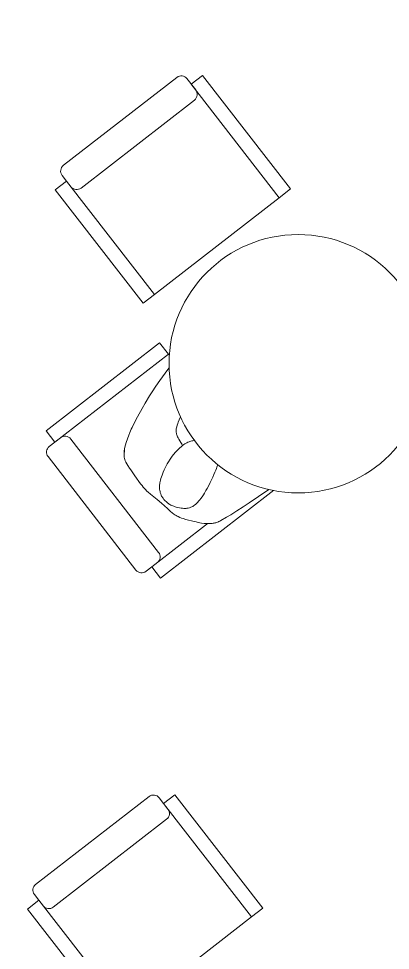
# Model space of a CAD drawing. Header units: millimetres. Extents: x 32078 to 83548, y -4690 to 56252.
# Drawn here: x 80193 to 81488, y 18908 to 22154 of the extents above; entities that cross this region are included whole.
import ezdxf

# ---------------------------------------------------------------- set-up
doc = ezdxf.new("R2010")
doc.units = ezdxf.units.MM
doc.header["$MEASUREMENT"] = 0
for name, color, linetype, lineweight in [('FIXT-JNRY-PART', 42, 'Continuous', 0), ('FURN-FREE', 1, 'Continuous', 0), ('PRES-PEOP', 42, 'Continuous', 0)]:
    doc.layers.add(name, color=color, linetype=linetype, lineweight=lineweight)

# ---------------------------------------------------------------- blocks, each defined once
blk = doc.blocks.new('*U25')
at = {"color": 0, "linetype": 'ByBlock', "lineweight": -2}
for p, q in [((-250, 275), (-225, 275)), ((275, 275), (275, -275))]:
    blk.add_line(p, q, dxfattribs=at)
at = {"color": 0, "linetype": 'ByBlock', "lineweight": -2, "extrusion": (0, 0, -1), "flags": 128}
for points in [[(225, 325), (-275, 325), (-275, 275), (225, 275), (225, 325)], [(225, -275), (-275, -275), (-275, -325), (225, -325), (225, -275)]]:
    blk.add_lwpolyline(points, close=True, dxfattribs=at)
for points in [[(275, 250), (275, -250)], [(175, -250), (175, 250)], [(250, -275), (200, -275)]]:
    blk.add_lwpolyline(points, dxfattribs=at)
at = {"color": 0, "linetype": 'ByBlock', "lineweight": -2}
for centre, start, end in [((-250, 250), 90, 180), ((-200, 250), 360, 90), ((-250, -250), 180, 270), ((-200, -250), 270, 360)]:
    blk.add_arc(centre, 25, start, end, dxfattribs=at)
blk = doc.blocks.new('*U26')
at = {"color": 0, "linetype": 'ByBlock', "lineweight": -2}
for p, q in [((-250, 275), (-225, 275)), ((275, 275), (275, -275))]:
    blk.add_line(p, q, dxfattribs=at)
at = {"color": 0, "linetype": 'ByBlock', "lineweight": -2, "extrusion": (0, 0, -1), "flags": 128}
for points in [[(225, 325), (-275, 325), (-275, 275), (225, 275), (225, 325)], [(225, -275), (-275, -275), (-275, -325), (225, -325), (225, -275)]]:
    blk.add_lwpolyline(points, close=True, dxfattribs=at)
for points in [[(275, 250), (275, -250)], [(175, -250), (175, 250)], [(250, -275), (200, -275)]]:
    blk.add_lwpolyline(points, dxfattribs=at)
at = {"color": 0, "linetype": 'ByBlock', "lineweight": -2}
for centre, start, end in [((-250, 250), 90, 180), ((-200, 250), 360, 90), ((-250, -250), 180, 270), ((-200, -250), 270, 360)]:
    blk.add_arc(centre, 25, start, end, dxfattribs=at)
blk = doc.blocks.new('*U27')
at = {"color": 0, "linetype": 'ByBlock', "lineweight": -2}
for p, q in [((-250, 275), (-225, 275)), ((275, 275), (275, -275))]:
    blk.add_line(p, q, dxfattribs=at)
at = {"color": 0, "linetype": 'ByBlock', "lineweight": -2, "extrusion": (0, 0, -1), "flags": 128}
for points in [[(225, 325), (-275, 325), (-275, 275), (225, 275), (225, 325)], [(225, -275), (-275, -275), (-275, -325), (225, -325), (225, -275)]]:
    blk.add_lwpolyline(points, close=True, dxfattribs=at)
for points in [[(275, 250), (275, -250)], [(175, -250), (175, 250)], [(250, -275), (200, -275)]]:
    blk.add_lwpolyline(points, dxfattribs=at)
at = {"color": 0, "linetype": 'ByBlock', "lineweight": -2}
for centre, start, end in [((-250, 250), 90, 180), ((-200, 250), 360, 90), ((-250, -250), 180, 270), ((-200, -250), 270, 360)]:
    blk.add_arc(centre, 25, start, end, dxfattribs=at)
blk = doc.blocks.new('MAN14')
at = {"color": 0, "linetype": 'ByBlock', "lineweight": -2, "flags": 128}
for points in [[(-0.864, 5.845), (-0.832, 5.888), (-0.805, 5.925), (-0.76, 5.991), (-0.695, 6.092), (-0.631, 6.194), (-0.605, 6.236), (-0.584, 6.274), (-0.548, 6.342), (-0.523, 6.393), (-0.505, 6.431), (-0.48, 6.488), (-0.457, 6.543), (-0.451, 6.563), (-0.45, 6.584), (-0.452, 6.604), (-0.457, 6.626), (-0.464, 6.647), (-0.474, 6.668), (-0.485, 6.689), (-0.497, 6.709), (-0.526, 6.75), (-0.556, 6.788), (-0.588, 6.823), (-0.62, 6.856), (-0.682, 6.916), (-0.738, 6.964), (-0.784, 7.003), (-0.822, 7.033), (-0.852, 7.055), (-0.876, 7.072), (-0.893, 7.085), (-0.906, 7.094), (-0.916, 7.1), (-0.922, 7.103), (-0.927, 7.106), (-0.931, 7.107), (-0.931, 7.106), (-0.93, 7.104), (-0.924, 7.099), (-0.915, 7.091), (-0.902, 7.081), (-0.889, 7.071), (-0.875, 7.062), (-0.861, 7.053), (-0.833, 7.036), (-0.807, 7.02), (-0.76, 6.991), (-0.724, 6.968), (-0.698, 6.95), (-0.68, 6.936), (-0.654, 6.914), (-0.642, 6.903), (-0.631, 6.891), (-0.623, 6.881), (-0.615, 6.871), (-0.608, 6.859), (-0.601, 6.846), (-0.594, 6.833), (-0.58, 6.806), (-0.568, 6.779), (-0.546, 6.724), (-0.528, 6.675), (-0.513, 6.635), (-0.507, 6.618), (-0.501, 6.602), (-0.496, 6.589), (-0.492, 6.577), (-0.488, 6.567), (-0.481, 6.549), (-0.476, 6.537), (-0.472, 6.528), (-0.468, 6.522), (-0.466, 6.519), (-0.464, 6.517), (-0.462, 6.517), (-0.461, 6.517), (-0.459, 6.519), (-0.458, 6.523), (-0.458, 6.527), (-0.457, 6.534), (-0.457, 6.543), (-0.457, 6.833), (-0.457, 7.123), (-0.457, 7.56), (-0.457, 7.996), (-0.458, 8.019), (-0.46, 8.041), (-0.463, 8.062), (-0.466, 8.081), (-0.471, 8.099), (-0.475, 8.116), (-0.487, 8.147), (-0.498, 8.173), (-0.51, 8.195), (-0.522, 8.214), (-0.534, 8.229), (-0.544, 8.242), (-0.554, 8.253), (-0.573, 8.271), (-0.588, 8.283), (-0.6, 8.291), (-0.619, 8.302), (-0.639, 8.312), (-0.66, 8.32), (-0.68, 8.325), (-0.7, 8.328), (-0.719, 8.331), (-0.737, 8.331), (-0.754, 8.331), (-0.77, 8.33), (-0.785, 8.328), (-0.799, 8.326), (-0.824, 8.32), (-0.845, 8.314), (-0.862, 8.307), (-0.876, 8.299), (-0.888, 8.292), (-0.898, 8.286), (-0.906, 8.279), (-0.918, 8.267), (-0.927, 8.258), (-0.932, 8.25), (-0.939, 8.238), (-0.944, 8.225), (-0.962, 8.167), (-0.978, 8.114), (-1.003, 8.021), (-1.02, 7.949), (-1.032, 7.895), (-1.048, 7.813), (-1.061, 7.731), (-1.069, 7.672), (-1.08, 7.585), (-1.09, 7.498), (-1.092, 7.475), (-1.091, 7.452), (-1.09, 7.431), (-1.066, 7.271), (-1.065, 7.251), (-1.064, 7.234), (-1.065, 7.22), (-1.067, 7.194), (-1.072, 7.176), (-1.076, 7.162), (-1.084, 7.142), (-1.09, 7.133), (-1.096, 7.123), (-1.114, 7.099), (-1.133, 7.078), (-1.152, 7.06), (-1.171, 7.045), (-1.189, 7.032), (-1.225, 7.01), (-1.259, 6.993), (-1.503, 6.891), (-1.716, 6.786), (-1.824, 6.734), (-1.932, 6.685)], [(2.137, 2.732), (2.125, 3.008), (2.103, 3.422), (2.079, 3.836), (2.067, 4.015), (2.039, 4.326), (1.986, 4.791), (1.927, 5.263), (1.91, 5.384), (1.893, 5.49), (1.875, 5.582), (1.84, 5.741), (1.809, 5.858), (1.784, 5.945), (1.741, 6.071), (1.694, 6.194), (1.681, 6.221), (1.668, 6.245), (1.653, 6.266), (1.638, 6.285), (1.623, 6.302), (1.608, 6.317), (1.577, 6.344), (1.547, 6.366), (1.52, 6.384), (1.494, 6.399), (1.447, 6.423), (1.41, 6.44), (1.38, 6.452), (1.335, 6.468), (1.288, 6.484), (1.255, 6.494), (1.225, 6.501), (1.197, 6.508), (1.171, 6.512), (1.124, 6.518), (1.084, 6.521), (1.05, 6.522), (1.02, 6.521), (0.994, 6.519), (0.95, 6.514), (0.918, 6.509), (0.87, 6.498), (0.823, 6.484), (0.795, 6.474), (0.769, 6.463), (0.745, 6.451), (0.722, 6.439), (0.701, 6.427), (0.662, 6.401), (0.63, 6.375), (0.603, 6.351), (0.581, 6.328), (0.563, 6.307), (0.548, 6.288), (0.524, 6.253), (0.508, 6.225), (0.498, 6.204), (0.484, 6.171), (0.474, 6.136), (0.455, 6.048), (0.441, 5.966), (0.432, 5.89), (0.423, 5.748), (0.421, 5.625), (0.428, 5.2), (0.426, 5.095), (0.423, 5.016), (0.412, 4.899), (0.393, 4.781), (0.28, 4.22), (0.217, 3.94), (0.183, 3.801), (0.146, 3.662), (0.101, 3.509), (0.066, 3.396), (0.009, 3.226), (-0.05, 3.055), (-0.06, 3.027), (-0.077, 2.977), (-0.084, 2.959), (-0.09, 2.943), (-0.102, 2.916), (-0.112, 2.897), (-0.119, 2.883), (-0.125, 2.874), (-0.135, 2.86), (-0.145, 2.848), (-0.15, 2.843), (-0.155, 2.839), (-0.161, 2.835), (-0.167, 2.832), (-0.179, 2.827), (-0.192, 2.824), (-0.204, 2.821), (-0.217, 2.82), (-0.229, 2.82), (-0.241, 2.82), (-0.263, 2.822), (-0.283, 2.826), (-0.3, 2.83), (-0.315, 2.834), (-0.327, 2.838), (-0.338, 2.843), (-0.355, 2.851), (-0.368, 2.858), (-0.376, 2.863), (-0.388, 2.872), (-0.398, 2.881), (-0.419, 2.904), (-0.437, 2.928), (-0.465, 2.979), (-0.486, 3.03), (-0.501, 3.081), (-0.51, 3.131), (-0.516, 3.18), (-0.52, 3.227), (-0.521, 3.319), (-0.519, 3.402), (-0.501, 3.701), (-0.5, 3.774), (-0.5, 3.829), (-0.505, 3.908), (-0.515, 3.985), (-0.6, 4.45), (-0.643, 4.683), (-0.689, 4.915), (-0.74, 5.149), (-0.781, 5.323), (-0.848, 5.584), (-0.921, 5.845), (-0.931, 5.876), (-0.951, 5.934), (-0.972, 5.983), (-0.992, 6.026), (-1.03, 6.098), (-1.06, 6.152), (-1.154, 6.309), (-1.217, 6.413), (-1.243, 6.451), (-1.266, 6.483), (-1.288, 6.51), (-1.308, 6.533), (-1.327, 6.552), (-1.345, 6.568), (-1.362, 6.582), (-1.392, 6.604), (-1.417, 6.62), (-1.437, 6.63), (-1.469, 6.646), (-1.503, 6.659), (-1.537, 6.67), (-1.568, 6.68), (-1.598, 6.688), (-1.627, 6.694), (-1.653, 6.699), (-1.677, 6.703), (-1.722, 6.708), (-1.76, 6.709), (-1.792, 6.708), (-1.819, 6.705), (-1.842, 6.701), (-1.86, 6.696), (-1.876, 6.691), (-1.889, 6.685), (-1.911, 6.674), (-1.925, 6.664), (-1.936, 6.656), (-1.95, 6.642), (-1.962, 6.626), (-1.985, 6.591), (-2.026, 6.521), (-2.059, 6.456), (-2.087, 6.397), (-2.11, 6.343), (-2.147, 6.246), (-2.173, 6.171), (-2.207, 6.057), (-2.238, 5.943)], [(-1.642, 4.577), (-1.637, 4.705), (-1.628, 4.898), (-1.619, 5.09), (-1.617, 5.121), (-1.61, 5.18), (-1.602, 5.233), (-1.586, 5.325), (-1.575, 5.393), (-1.569, 5.443), (-1.566, 5.479), (-1.564, 5.505), (-1.565, 5.544), (-1.567, 5.562), (-1.569, 5.58), (-1.57, 5.582), (-1.57, 5.584), (-1.571, 5.586), (-1.572, 5.587), (-1.574, 5.589), (-1.575, 5.59), (-1.578, 5.592), (-1.582, 5.593), (-1.585, 5.594), (-1.589, 5.595), (-1.593, 5.596), (-1.597, 5.596), (-1.604, 5.596), (-1.61, 5.596), (-1.622, 5.596), (-1.631, 5.595), (-1.638, 5.595), (-1.643, 5.595), (-1.65, 5.595), (-1.656, 5.595), (-1.666, 5.595), (-1.675, 5.593), (-1.684, 5.59), (-1.691, 5.586), (-1.698, 5.581), (-1.704, 5.576), (-1.71, 5.57), (-1.72, 5.556), (-1.728, 5.541), (-1.735, 5.526), (-1.741, 5.51), (-1.752, 5.48), (-1.769, 5.424), (-1.776, 5.404), (-1.782, 5.388), (-1.788, 5.374), (-1.793, 5.363), (-1.798, 5.354), (-1.803, 5.347), (-1.812, 5.336), (-1.819, 5.329), (-1.825, 5.325), (-1.835, 5.32), (-1.845, 5.318), (-1.861, 5.318), (-1.873, 5.322), (-1.883, 5.328), (-1.891, 5.337), (-1.897, 5.349), (-1.901, 5.362), (-1.903, 5.377), (-1.905, 5.393), (-1.905, 5.409), (-1.904, 5.445), (-1.9, 5.482), (-1.895, 5.519), (-1.882, 5.593), (-1.858, 5.725), (-1.851, 5.772), (-1.847, 5.811), (-1.845, 5.843), (-1.845, 5.869), (-1.847, 5.889), (-1.85, 5.905), (-1.853, 5.918), (-1.857, 5.928), (-1.865, 5.942), (-1.874, 5.951), (-1.881, 5.955), (-1.894, 5.96), (-1.91, 5.961), (-1.93, 5.96), (-1.949, 5.958), (-1.968, 5.956), (-1.986, 5.953), (-2.022, 5.946), (-2.053, 5.938), (-2.08, 5.929), (-2.103, 5.921), (-2.122, 5.912), (-2.139, 5.904), (-2.152, 5.896), (-2.163, 5.889), (-2.182, 5.876), (-2.194, 5.865), (-2.203, 5.856), (-2.214, 5.842), (-2.223, 5.827), (-2.238, 5.797), (-2.264, 5.738), (-2.285, 5.685), (-2.301, 5.636), (-2.314, 5.593), (-2.334, 5.514), (-2.347, 5.453), (-2.355, 5.406), (-2.366, 5.335), (-2.374, 5.263), (-2.377, 5.211), (-2.378, 5.162), (-2.376, 5.117), (-2.373, 5.074), (-2.363, 4.996), (-2.35, 4.928), (-2.336, 4.87), (-2.322, 4.821), (-2.294, 4.736), (-2.272, 4.675), (-2.236, 4.589), (-2.218, 4.547), (-2.2, 4.508), (-2.194, 4.498), (-2.185, 4.489), (-2.175, 4.483), (-2.164, 4.478), (-2.151, 4.474), (-2.138, 4.472), (-2.125, 4.47), (-2.11, 4.469), (-2.081, 4.47), (-2.051, 4.473), (-2.022, 4.477), (-1.965, 4.487), (-1.916, 4.498), (-1.874, 4.508), (-1.84, 4.516), (-1.813, 4.522), (-1.791, 4.526), (-1.774, 4.529), (-1.762, 4.53), (-1.752, 4.531), (-1.745, 4.531), (-1.74, 4.53), (-1.736, 4.529), (-1.731, 4.526), (-1.73, 4.523), (-1.73, 4.52), (-1.731, 4.515), (-1.735, 4.508), (-1.742, 4.5), (-1.75, 4.493), (-1.76, 4.489), (-1.77, 4.485), (-1.782, 4.482), (-1.794, 4.48), (-1.819, 4.479), (-1.845, 4.48), (-1.872, 4.482), (-1.898, 4.485), (-1.948, 4.491), (-1.994, 4.498), (-2.033, 4.503), (-2.067, 4.506), (-2.095, 4.507), (-2.118, 4.506), (-2.137, 4.505), (-2.152, 4.502), (-2.165, 4.499), (-2.175, 4.496), (-2.192, 4.487), (-2.202, 4.48), (-2.209, 4.473), (-2.217, 4.461), (-2.223, 4.446), (-2.257, 4.331), (-2.285, 4.227), (-2.332, 4.041), (-2.364, 3.899), (-2.385, 3.79), (-2.412, 3.626), (-2.432, 3.462), (-2.473, 3.038), (-2.501, 2.723), (-2.533, 2.251), (-2.543, 2.014), (-2.549, 1.776), (-2.55, 1.608), (-2.544, 1.316), (-2.535, 1.098), (-2.516, 0.769), (-2.491, 0.439), (-2.483, 0.357), (-2.474, 0.287), (-2.455, 0.164), (-2.437, 0.072), (-2.407, -0.064), (-2.374, -0.2), (-2.351, -0.283), (-2.328, -0.356), (-2.304, -0.42), (-2.28, -0.475), (-2.258, -0.522), (-2.236, -0.561), (-2.215, -0.594), (-2.196, -0.623), (-2.159, -0.669), (-2.129, -0.701), (-2.105, -0.723), (-2.066, -0.754), (-2.025, -0.781), (-1.962, -0.816), (-1.906, -0.844), (-1.807, -0.89), (-1.732, -0.923), (-1.618, -0.969), (-1.503, -1.014), (-1.188, -1.145), (-1.108, -1.176), (-1.049, -1.197), (-1.003, -1.212), (-0.934, -1.231), (-0.864, -1.246), (-0.806, -1.256), (-0.704, -1.27), (-0.551, -1.287), (-0.474, -1.295), (-0.398, -1.305), (-0.21, -1.334), (0.071, -1.38), (0.213, -1.402), (0.357, -1.42), (0.404, -1.424), (0.448, -1.424), (0.489, -1.423), (0.528, -1.42), (0.599, -1.411), (0.661, -1.399), (0.715, -1.386), (0.809, -1.359), (1.09, -1.265), (1.166, -1.239), (1.232, -1.216), (1.289, -1.194), (1.339, -1.173), (1.424, -1.135), (1.486, -1.103), (1.53, -1.077), (1.563, -1.056), (1.611, -1.024), (1.657, -0.989), (1.687, -0.963), (1.712, -0.939), (1.734, -0.918), (1.752, -0.898), (1.767, -0.88), (1.793, -0.847), (1.812, -0.822), (1.825, -0.803), (1.843, -0.773), (1.861, -0.742), (1.969, -0.539), (2.047, -0.387), (2.159, -0.159), (2.267, 0.072), (2.374, 0.308), (2.53, 0.663), (2.683, 1.021), (2.759, 1.203), (2.813, 1.342), (2.849, 1.446), (2.873, 1.526), (2.889, 1.587), (2.908, 1.678), (2.915, 1.725), (2.921, 1.772), (2.929, 1.868), (2.933, 1.951), (2.934, 2.024), (2.933, 2.151), (2.925, 2.341), (2.915, 2.532), (2.888, 2.997), (2.856, 3.462), (2.851, 3.513), (2.845, 3.558), (2.832, 3.635), (2.812, 3.752), (2.804, 3.81), (2.798, 3.869), (2.798, 3.883), (2.799, 3.895), (2.801, 3.907), (2.805, 3.918), (2.809, 3.928), (2.82, 3.948), (2.833, 3.964), (2.847, 3.98), (2.861, 3.994), (2.891, 4.019), (2.948, 4.062), (2.969, 4.079), (2.986, 4.095), (3.001, 4.109), (3.014, 4.121), (3.033, 4.145), (3.045, 4.164), (3.053, 4.178), (3.058, 4.19), (3.063, 4.209), (3.067, 4.228), (3.069, 4.25), (3.072, 4.292), (3.073, 4.327), (3.072, 4.357), (3.07, 4.383), (3.067, 4.406), (3.064, 4.425), (3.057, 4.457), (3.05, 4.481), (3.044, 4.498), (3.035, 4.524), (3.023, 4.548), (3.015, 4.563), (3.006, 4.577), (2.998, 4.59), (2.981, 4.614), (2.964, 4.634), (2.948, 4.651), (2.933, 4.665), (2.919, 4.676), (2.907, 4.686), (2.895, 4.694), (2.873, 4.708), (2.856, 4.717), (2.842, 4.724), (2.821, 4.733), (2.798, 4.741), (2.768, 4.75), (2.739, 4.758), (2.712, 4.765), (2.686, 4.77), (2.662, 4.774), (2.618, 4.779), (2.581, 4.781), (2.549, 4.781), (2.522, 4.779), (2.5, 4.775), (2.481, 4.771), (2.466, 4.767), (2.453, 4.762), (2.432, 4.752), (2.418, 4.743), (2.408, 4.735), (2.395, 4.723), (2.384, 4.708), (2.373, 4.69), (2.364, 4.672), (2.356, 4.655), (2.35, 4.638), (2.339, 4.604), (2.331, 4.573), (2.325, 4.544), (2.316, 4.493), (2.31, 4.453), (2.303, 4.391), (2.297, 4.33), (2.295, 4.298), (2.294, 4.268), (2.294, 4.241), (2.296, 4.189), (2.301, 4.145), (2.307, 4.106), (2.312, 4.074), (2.325, 4.018), (2.335, 3.977), (2.352, 3.919), (2.36, 3.892), (2.369, 3.865), (2.373, 3.857), (2.378, 3.851), (2.384, 3.846), (2.392, 3.843), (2.4, 3.84), (2.409, 3.838), (2.419, 3.837), (2.429, 3.837), (2.439, 3.837), (2.46, 3.839), (2.481, 3.842), (2.502, 3.846), (2.541, 3.855), (2.576, 3.864), (2.605, 3.873), (2.629, 3.879), (2.648, 3.884), (2.663, 3.888), (2.675, 3.891), (2.684, 3.892), (2.69, 3.893), (2.695, 3.894), (2.699, 3.893), (2.704, 3.892), (2.706, 3.89), (2.706, 3.889), (2.706, 3.885), (2.703, 3.88), (2.698, 3.874), (2.692, 3.869), (2.685, 3.866), (2.677, 3.863), (2.668, 3.86), (2.659, 3.859), (2.64, 3.856), (2.62, 3.856), (2.6, 3.856), (2.58, 3.857), (2.541, 3.859), (2.507, 3.861), (2.477, 3.862), (2.451, 3.863), (2.43, 3.862), (2.412, 3.86), (2.398, 3.858), (2.386, 3.855), (2.376, 3.852), (2.369, 3.849), (2.357, 3.842), (2.349, 3.836), (2.344, 3.83), (2.338, 3.821), (2.334, 3.81), (2.323, 3.764), (2.314, 3.72), (2.302, 3.633), (2.293, 3.555), (2.282, 3.414), (2.273, 3.307), (2.264, 3.227), (2.256, 3.168), (2.239, 3.08), (2.229, 3.038), (2.217, 2.996), (2.149, 2.779), (2.042, 2.451), (1.986, 2.288), (1.927, 2.125), (1.902, 2.058), (1.855, 1.943), (1.819, 1.858), (1.79, 1.794), (1.744, 1.698), (1.72, 1.65), (1.694, 1.601), (1.67, 1.558), (1.646, 1.519), (1.598, 1.449), (1.553, 1.391), (1.511, 1.342), (1.473, 1.301), (1.439, 1.267), (1.376, 1.209), (1.328, 1.169), (1.254, 1.112), (1.178, 1.06), (1.149, 1.042), (1.121, 1.028), (1.095, 1.015), (1.069, 1.004), (1.019, 0.987), (0.974, 0.975), (0.933, 0.967), (0.897, 0.961), (0.864, 0.957), (0.806, 0.953), (0.762, 0.952), (0.694, 0.953), (0.625, 0.958), (0.607, 0.96), (0.59, 0.964), (0.575, 0.968), (0.546, 0.978), (0.521, 0.991), (0.498, 1.005), (0.478, 1.02), (0.442, 1.05), (0.383, 1.108), (0.338, 1.15), (0.302, 1.18), (0.273, 1.199), (0.251, 1.211), (0.233, 1.219), (0.205, 1.229), (0.175, 1.235), (0.113, 1.243), (0.06, 1.247), (0.014, 1.249), (-0.026, 1.248), (-0.06, 1.247), (-0.09, 1.244), (-0.115, 1.241), (-0.159, 1.234), (-0.191, 1.226), (-0.215, 1.22), (-0.249, 1.208), (-0.282, 1.194), (-0.31, 1.18), (-0.336, 1.166), (-0.359, 1.152), (-0.403, 1.122), (-0.439, 1.093), (-0.47, 1.065), (-0.496, 1.038), (-0.518, 1.014), (-0.536, 0.992), (-0.566, 0.951), (-0.587, 0.919), (-0.601, 0.894), (-0.621, 0.854), (-0.639, 0.813), (-0.659, 0.761), (-0.675, 0.713), (-0.702, 0.625), (-0.722, 0.549), (-0.735, 0.484), (-0.745, 0.426), (-0.758, 0.326), (-0.765, 0.25), (-0.77, 0.134), (-0.77, 0.014), (-0.768, -0.067), (-0.763, -0.137), (-0.758, -0.198), (-0.745, -0.302), (-0.733, -0.38), (-0.71, -0.495), (-0.683, -0.611), (-0.667, -0.667), (-0.651, -0.716), (-0.634, -0.758), (-0.619, -0.794), (-0.603, -0.825), (-0.589, -0.851), (-0.562, -0.896), (-0.54, -0.929), (-0.523, -0.952), (-0.495, -0.986), (-0.465, -1.018), (-0.445, -1.037), (-0.425, -1.054), (-0.407, -1.07), (-0.37, -1.096), (-0.337, -1.117), (-0.306, -1.133), (-0.279, -1.147), (-0.254, -1.157), (-0.208, -1.174), (-0.173, -1.184), (-0.145, -1.191), (-0.102, -1.2), (-0.058, -1.207), (-0.025, -1.211), (0.005, -1.213), (0.033, -1.214), (0.059, -1.214), (0.105, -1.212), (0.145, -1.207), (0.18, -1.202), (0.209, -1.196), (0.26, -1.184), (0.297, -1.173), (0.352, -1.154), (0.407, -1.134), (0.46, -1.112), (0.507, -1.09), (0.547, -1.069), (0.582, -1.049), (0.611, -1.029), (0.635, -1.011), (0.656, -0.994), (0.673, -0.978), (0.702, -0.949), (0.722, -0.925), (0.736, -0.906), (0.755, -0.876), (0.771, -0.844), (0.786, -0.81), (0.798, -0.779), (0.818, -0.72), (0.833, -0.669), (0.843, -0.624), (0.851, -0.585), (0.861, -0.517), (0.866, -0.465), (0.87, -0.386), (0.872, -0.306), (0.872, -0.243), (0.868, -0.134), (0.863, -0.053), (0.853, 0.068), (0.843, 0.188), (0.841, 0.211), (0.839, 0.234), (0.833, 0.285), (0.827, 0.336), (0.82, 0.387), (0.806, 0.486), (0.791, 0.574), (0.778, 0.648), (0.766, 0.708), (0.755, 0.756), (0.745, 0.793), (0.737, 0.822), (0.73, 0.844), (0.723, 0.859), (0.718, 0.871), (0.713, 0.879), (0.709, 0.884), (0.702, 0.889), (0.697, 0.889), (0.693, 0.888), (0.688, 0.882), (0.683, 0.871)], [(-0.689, 0.789), (-0.767, 0.819), (-0.833, 0.848), (-0.887, 0.875), (-0.932, 0.9), (-0.97, 0.924), (-1, 0.945), (-1.026, 0.966), (-1.047, 0.984), (-1.064, 1.001), (-1.092, 1.032), (-1.11, 1.056), (-1.123, 1.075), (-1.14, 1.105), (-1.154, 1.137), (-1.178, 1.204), (-1.196, 1.264), (-1.21, 1.318), (-1.22, 1.366), (-1.236, 1.452), (-1.247, 1.517), (-1.259, 1.617), (-1.27, 1.718), (-1.28, 1.853), (-1.285, 1.97), (-1.289, 2.171), (-1.291, 2.32), (-1.295, 2.431), (-1.299, 2.514), (-1.31, 2.639), (-1.328, 2.764), (-1.415, 3.258), (-1.503, 3.752), (-1.561, 4.072), (-1.619, 4.392)], [(1.396, 1.482), (1.321, 1.549), (1.254, 1.605), (1.194, 1.652), (1.141, 1.691), (1.044, 1.755), (0.968, 1.8), (0.91, 1.832), (0.82, 1.876), (0.727, 1.918), (0.691, 1.932), (0.625, 1.956), (0.567, 1.973), (0.516, 1.986), (0.471, 1.995), (0.393, 2.009), (0.333, 2.017), (0.241, 2.027), (0.146, 2.034), (0.066, 2.039), (-0.004, 2.041), (-0.064, 2.041), (-0.117, 2.04), (-0.162, 2.038), (-0.24, 2.03), (-0.298, 2.021), (-0.341, 2.013), (-0.403, 1.997), (-0.465, 1.976), (-0.512, 1.957), (-0.555, 1.937), (-0.595, 1.916), (-0.668, 1.873), (-0.73, 1.83), (-0.783, 1.79), (-0.827, 1.753), (-0.903, 1.684), (-0.957, 1.629), (-0.996, 1.586), (-1.051, 1.521), (-1.104, 1.453)]]:
    blk.add_lwpolyline(points, dxfattribs=at)
blk = doc.blocks.new('*U112')
at = {"color": 7, "linetype": 'ByBlock', "lineweight": -2}
blk.add_wipeout([(255.1, 39.7), (265, -66), (265, -165.8), (241.7, -244.5), (162.6, -415.9), (139.3, -447.2), (68.1, -479.1), (15.6, -491.1), (-111.5, -471.8), (-230.6, -423.9), (-259.8, -385.3), (-277.1, -305.5), (-281.1, -198.4), (-277.1, -76), (-264.5, 34.4), (-247.2, 104.9), (-265.8, 169.5), (-247.9, 240.6), (-250.5, 247.5), (-219.9, 321.7), (-144.1, 357.7), (-132.1, 372.4), (-136.8, 403), (-120.8, 476.1), (-98.8, 490.1), (-78.9, 474.1), (-72.9, 453.5), (-70.9, 309.8), (-116.8, 235.3), (-88.9, 108.3), (-75.1, 45.5), (-72.2, -28.8), (-71.1, -59.6), (-47, -66), (-12.4, 5.8), (12.3, 138.9), (15.6, 220.7), (28.2, 279.9), (66.8, 305.2), (123.3, 291.9), (151.9, 250.6), (177.2, 93.6), (186.5, -74.7), (209.8, 39.1), (202.5, 94.3), (210.5, 123.6), (230.4, 133.5), (257.1, 125.6), (277, 103.6), (280.3, 73.7), (259.7, 53.7)], dxfattribs=at)
at = {"linetype": 'ByBlock', "lineweight": -2, "xscale": 100, "yscale": 100, "zscale": 100}
blk.add_blockref('MAN14', (-26.7, -346.8), dxfattribs=at)
blk = doc.blocks.new('PERSON SITTING')
at = {"color": 7, "linetype": 'ByBlock', "lineweight": -2, "extrusion": (0, 0, -1)}
blk.add_blockref('*U112', (15, 143.1), dxfattribs=at)

msp = doc.modelspace()

# ---------------------------------------------------------------- wipeouts: each hides what was drawn before it
msp.add_wipeout([(80785.6, 708.5), (81895.7, 29437), (82415.4, 29416.9), (81305.2, 688.4)]).dxf.layer = 'FIXT-JNRY-PART'

# ---------------------------------------------------------------- next in the draw order: block references
at = {"layer": 'FURN-FREE', "extrusion": (0, 0, -1)}
for name, p, xscale, yscale, zscale, rotation in [('*U25', (-80715.4, 21578.4), 0.99999909903537, 0.99999909903537, 0.99999909903537, 232.213104108933), ('*U26', (-80666.1, 20598.8), 0.9999990990353708, 0.9999990990353708, 0.9999990990353708, 142.213104108933), ('*U27', (-80618.6, 19073.2), 0.99999909903537, 0.99999909903537, 0.99999909903537, 232.213104108933)]:
    msp.add_blockref(name, p, dxfattribs=dict(at, xscale=xscale, yscale=yscale, zscale=zscale, rotation=rotation))

# ---------------------------------------------------------------- next in the draw order: block references
at = {"layer": 'PRES-PEOP', "color": 7, "extrusion": (0, 0, -1), "rotation": 32.21303420267694}
msp.add_blockref('PERSON SITTING', (-80898.1, 20733.2), dxfattribs=at)

# ---------------------------------------------------------------- next in the draw order: wipeouts: each hides what was drawn before it
msp.add_wipeout([(81583.8, 20781.4), (81593.6, 20807.9), (81601.8, 20834.9), (81608.3, 20862.5), (81613, 20890.3), (81616, 20918.5), (81617.2, 20946.7), (81616.6, 20975), (81614.2, 21003.1), (81610.1, 21031.1), (81604.2, 21058.8), (81596.6, 21086), (81587.3, 21112.7), (81576.4, 21138.7), (81563.8, 21164.1), (81549.7, 21188.6), (81534.1, 21212.1), (81517, 21234.6), (81498.5, 21256), (81478.7, 21276.2), (81457.7, 21295.2), (81435.6, 21312.7), (81412.4, 21328.9), (81388.2, 21343.5), (81363.1, 21356.6), (81337.3, 21368.1), (81310.8, 21378), (81283.8, 21386.2), (81256.2, 21392.6), (81228.4, 21397.3), (81200.2, 21400.3), (81172, 21401.5), (81143.7, 21400.9), (81115.6, 21398.5), (81087.6, 21394.4), (81059.9, 21388.5), (81032.7, 21381), (81006, 21371.7), (80980, 21360.7), (80954.6, 21348.1), (80930.1, 21334), (80906.6, 21318.4), (80884.1, 21301.3), (80862.7, 21282.8), (80842.5, 21263.1), (80823.5, 21242), (80806, 21219.9), (80789.8, 21196.7), (80775.2, 21172.5), (80762.1, 21147.5), (80750.6, 21121.6), (80740.7, 21095.1), (80732.5, 21068.1), (80726.1, 21040.6), (80721.4, 21012.7), (80718.4, 20984.6), (80717.2, 20956.3), (80717.8, 20928.1), (80720.2, 20899.9), (80724.3, 20871.9), (80730.1, 20844.3), (80737.7, 20817), (80747, 20790.3), (80758, 20764.3), (80770.5, 20739), (80784.7, 20714.5), (80800.3, 20690.9), (80817.4, 20668.4), (80835.9, 20647), (80855.6, 20626.8), (80876.6, 20607.9), (80898.8, 20590.3), (80922, 20574.2), (80946.2, 20559.5), (80971.2, 20546.4), (80997.1, 20534.9), (81023.6, 20525.1), (81050.6, 20516.9), (81078.1, 20510.4), (81106, 20505.7), (81134.1, 20502.7), (81162.4, 20501.5), (81190.6, 20502.1), (81218.8, 20504.5), (81246.8, 20508.6), (81274.4, 20514.5), (81301.7, 20522.1), (81328.4, 20531.4), (81354.4, 20542.3), (81379.7, 20554.9), (81404.2, 20569), (81427.8, 20584.6), (81450.3, 20601.7), (81471.7, 20620.2), (81491.9, 20640), (81510.8, 20661), (81528.4, 20683.1), (81544.5, 20706.3), (81559.2, 20730.5)]).dxf.layer = 'FURN-FREE'

# ---------------------------------------------------------------- next in the draw order: linework, layer by layer
at = {"layer": 'FURN-FREE'}
msp.add_circle((81167.2, 20951.5), 450, dxfattribs=at)

doc.saveas('drawing.dxf')
